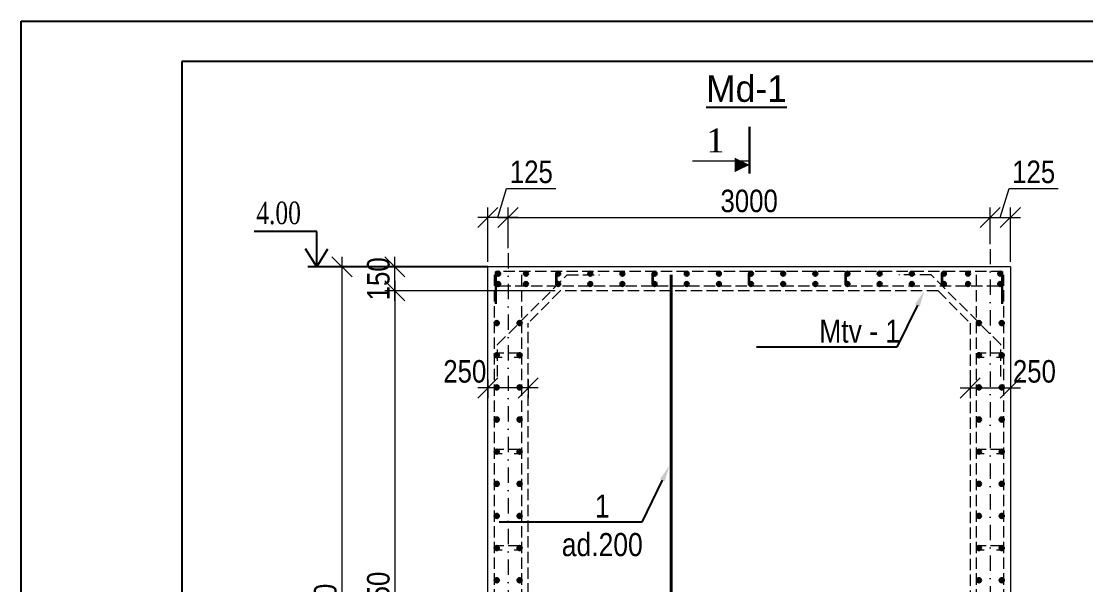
# Model space of a CAD drawing. Header units: millimetres. Extents: x 1177285 to 1225570, y -905119 to -683091.
# Drawn here: x 1185369 to 1198612, y -786486 to -779477 of the extents above; entities that cross this region are included whole.
import ezdxf
from ezdxf import colors
from ezdxf.entities.mleader import LeaderData, LeaderLine
from ezdxf.math import Vec2, Vec3

# ---------------------------------------------------------------- set-up
doc = ezdxf.new("R2010")
doc.units = ezdxf.units.MM
doc.linetypes.add('DASHDOT', pattern=[25.4, 12.7, -6.35, 0, -6.35])
doc.linetypes.add('Hidden Line', pattern=[391.222223, 282.222223, -109])
doc.layers.add('Annotation - Text', color=7, linetype='Continuous')
doc.layers.add('Layer3', color=7, linetype='Continuous', lineweight=13)
doc.styles.add('400', font='times.ttf', dxfattribs={"width": 0.75, "height": 300})
doc.styles.get("Standard").update_dxf_attribs({"font": 'a3ar(la).ttf'})
doc.styles.add('style6', font='ARIALN.TTF', dxfattribs={"height": 300})
doc.styles.add('Times New Roman', font='times.ttf')
doc.styles.add('yazitipi', font='ARIALN.TTF')
doc.dimstyles.new('sevda', dxfattribs={"dimscale": 100, "dimtxt": 2.8, "dimasz": 2.5, "dimexe": 1.25, "dimexo": 0.625, "dimtad": 1, "dimtxsty": 'yazitipi', "dimblk": 'OBLIQUE', "dimcen": 2.5, "dimdle": 1.25, "dimclrd": 253, "dimclre": 253, "dimclrt": 73, "dimaunit": 1, "dimadec": 3, "dimazin": 0, "dimtfac": 1, "dimtmove": 1, "dimatfit": 3, "dimfxl": 1, "dimlwd": 13, "dimlwe": 13, "dimarcsym": 0})

# ---------------------------------------------------------------- blocks, each defined once
blk = doc.blocks.new('ntnntyht')
at = {"color": 1, "lineweight": 25}
blk.add_line((1961564, -20955), (2003567, -20955), dxfattribs=at)
at = {"lineweight": 25}
blk.add_line((1961564, -50629), (1961564, -20955), dxfattribs=at)
at = {"color": 1, "lineweight": 25, "ltscale": 15}
blk.add_line((2003045, -21477), (1963653, -21477), dxfattribs=at)
at = {"lineweight": 25, "ltscale": 15}
blk.add_line((1963654, -50106), (1963654, -21476), dxfattribs=at)
blk = doc.blocks.new('_Oblique')
at = {"color": 0, "linetype": 'ByBlock', "lineweight": -2}
blk.add_line((-0.5, -0.5), (0.5, 0.5), dxfattribs=at)
blk = doc.blocks.new('*D209')
at = {"color": 253, "lineweight": 13, "ltscale": 15, "transparency": 16777216}
for p, q in [((1190018, -782956), (1190018, -782406)), ((1192012, -782531), (1189893, -782531)), ((1192012, -782831), (1189893, -782831))]:
    blk.add_line(p, q, dxfattribs=at)
at = {"layer": 'Defpoints', "color": 0, "lineweight": 30, "ltscale": 15, "transparency": 16777216}
for p in [(1190018, -782531), (1192075, -782531), (1192075, -782831)]:
    blk.add_point(p, dxfattribs=at)
at = {"color": 253, "lineweight": 13, "ltscale": 15, "transparency": 16777216, "xscale": 250, "yscale": 250, "zscale": 250}
for p, rotation in [((1190018, -782531), 90), ((1190018, -782831), 270)]:
    blk.add_blockref('_Oblique', p, dxfattribs=dict(at, rotation=rotation))
at = {"color": 73, "ltscale": 15, "transparency": 16777216, "insert": (1189813, -782681), "char_height": 280, "attachment_point": 5, "rotation": 90, "style": 'yazitipi'}
blk.add_mtext('150', dxfattribs=at)
blk = doc.blocks.new('*D193')
at = {"color": 253, "lineweight": 13, "ltscale": 15, "transparency": 16777216}
for p, q in [((1191425, -782299), (1191425, -781794)), ((1197425, -782248), (1197425, -781794)), ((1191300, -781919), (1197550, -781919))]:
    blk.add_line(p, q, dxfattribs=at)
at = {"layer": 'Defpoints', "color": 0, "lineweight": 30, "ltscale": 15, "transparency": 16777216}
for p in [(1197425, -781919), (1191425, -782362), (1197425, -782310)]:
    blk.add_point(p, dxfattribs=at)
at = {"color": 253, "lineweight": 13, "ltscale": 15, "transparency": 16777216, "xscale": 250, "yscale": 250, "zscale": 250, "rotation": 180}
blk.add_blockref('_Oblique', (1191425, -781919), dxfattribs=at)
at = {"color": 253, "lineweight": 13, "ltscale": 15, "transparency": 16777216, "xscale": 250, "yscale": 250, "zscale": 250}
blk.add_blockref('_Oblique', (1197425, -781919), dxfattribs=at)
at = {"color": 73, "ltscale": 15, "transparency": 16777216, "insert": (1194425, -781714), "char_height": 280, "attachment_point": 5, "style": 'yazitipi'}
blk.add_mtext('3000', dxfattribs=at)
blk = doc.blocks.new('*D194')
at = {"color": 253, "lineweight": 13, "ltscale": 15, "transparency": 16777216}
for p, q in [((1191300, -781919), (1191408, -781558)), ((1191408, -781558), (1192021, -781558)), ((1191175, -782469), (1191175, -781794)), ((1191425, -782299), (1191425, -781794)), ((1191550, -781919), (1191050, -781919))]:
    blk.add_line(p, q, dxfattribs=at)
at = {"layer": 'Defpoints', "color": 0, "lineweight": 30, "ltscale": 15, "transparency": 16777216}
for p in [(1191175, -781919), (1191425, -782362), (1191175, -782531)]:
    blk.add_point(p, dxfattribs=at)
at = {"color": 253, "lineweight": 13, "ltscale": 15, "transparency": 16777216, "xscale": 250, "yscale": 250, "zscale": 250, "rotation": 180}
blk.add_blockref('_Oblique', (1191175, -781919), dxfattribs=at)
at = {"color": 253, "lineweight": 13, "ltscale": 15, "transparency": 16777216, "xscale": 250, "yscale": 250, "zscale": 250}
blk.add_blockref('_Oblique', (1191425, -781919), dxfattribs=at)
at = {"color": 73, "ltscale": 15, "transparency": 16777216, "insert": (1191715, -781352), "char_height": 280, "attachment_point": 5, "style": 'yazitipi'}
blk.add_mtext('125', dxfattribs=at)
blk = doc.blocks.new('*D195')
at = {"color": 253, "lineweight": 13, "ltscale": 15, "transparency": 16777216}
for p, q in [((1197550, -781919), (1197658, -781558)), ((1197658, -781558), (1198271, -781558)), ((1197425, -782248), (1197425, -781794)), ((1197675, -782469), (1197675, -781794)), ((1197300, -781919), (1197800, -781919))]:
    blk.add_line(p, q, dxfattribs=at)
at = {"layer": 'Defpoints', "color": 0, "lineweight": 30, "ltscale": 15, "transparency": 16777216}
for p in [(1197675, -781919), (1197425, -782310), (1197675, -782531)]:
    blk.add_point(p, dxfattribs=at)
at = {"color": 253, "lineweight": 13, "ltscale": 15, "transparency": 16777216, "xscale": 250, "yscale": 250, "zscale": 250, "rotation": 180}
blk.add_blockref('_Oblique', (1197425, -781919), dxfattribs=at)
at = {"color": 253, "lineweight": 13, "ltscale": 15, "transparency": 16777216, "xscale": 250, "yscale": 250, "zscale": 250}
blk.add_blockref('_Oblique', (1197675, -781919), dxfattribs=at)
at = {"color": 73, "ltscale": 15, "transparency": 16777216, "insert": (1197965, -781352), "char_height": 280, "attachment_point": 5, "style": 'yazitipi'}
blk.add_mtext('125', dxfattribs=at)
blk = doc.blocks.new('*D210')
at = {"color": 253, "lineweight": 13, "ltscale": 15, "transparency": 16777216}
for p, q in [((1197675, -783786), (1197675, -784164)), ((1197175, -783935), (1197175, -784164)), ((1197050, -784039), (1197800, -784039))]:
    blk.add_line(p, q, dxfattribs=at)
at = {"layer": 'Defpoints', "color": 0, "lineweight": 30, "ltscale": 15, "transparency": 16777216}
for p in [(1197675, -783723), (1197175, -783872), (1197675, -784039)]:
    blk.add_point(p, dxfattribs=at)
at = {"color": 253, "lineweight": 13, "ltscale": 15, "transparency": 16777216, "xscale": 250, "yscale": 250, "zscale": 250, "rotation": 180}
blk.add_blockref('_Oblique', (1197175, -784039), dxfattribs=at)
at = {"color": 253, "lineweight": 13, "ltscale": 15, "transparency": 16777216, "xscale": 250, "yscale": 250, "zscale": 250}
blk.add_blockref('_Oblique', (1197675, -784039), dxfattribs=at)
at = {"color": 73, "ltscale": 15, "transparency": 16777216, "insert": (1197974, -783834), "char_height": 280, "attachment_point": 5, "style": 'yazitipi'}
blk.add_mtext('250', dxfattribs=at)
blk = doc.blocks.new('*D196')
at = {"color": 253, "lineweight": 13, "ltscale": 15, "transparency": 16777216}
for p, q in [((1191175, -783935), (1191175, -784164)), ((1191675, -783935), (1191675, -784164)), ((1191800, -784039), (1191050, -784039))]:
    blk.add_line(p, q, dxfattribs=at)
at = {"layer": 'Defpoints', "color": 0, "lineweight": 30, "ltscale": 15, "transparency": 16777216}
for p in [(1191175, -783872), (1191675, -783872), (1191175, -784039)]:
    blk.add_point(p, dxfattribs=at)
at = {"color": 253, "lineweight": 13, "ltscale": 15, "transparency": 16777216, "xscale": 250, "yscale": 250, "zscale": 250, "rotation": 180}
blk.add_blockref('_Oblique', (1191175, -784039), dxfattribs=at)
at = {"color": 253, "lineweight": 13, "ltscale": 15, "transparency": 16777216, "xscale": 250, "yscale": 250, "zscale": 250}
blk.add_blockref('_Oblique', (1191675, -784039), dxfattribs=at)
at = {"color": 73, "ltscale": 15, "transparency": 16777216, "insert": (1190887, -783834), "char_height": 280, "attachment_point": 5, "style": 'yazitipi'}
blk.add_mtext('250', dxfattribs=at)
blk = doc.blocks.new('*D211')
at = {"color": 253, "lineweight": 13, "ltscale": 15, "transparency": 16777216}
for p, q in [((1190018, -782706), (1190018, -790656)), ((1190890, -782831), (1189893, -782831)), ((1190890, -790531), (1189893, -790531))]:
    blk.add_line(p, q, dxfattribs=at)
at = {"layer": 'Defpoints', "color": 0, "lineweight": 30, "ltscale": 15, "transparency": 16777216}
for p in [(1190953, -782831), (1190018, -790531), (1190953, -790531)]:
    blk.add_point(p, dxfattribs=at)
at = {"color": 253, "lineweight": 13, "ltscale": 15, "transparency": 16777216, "xscale": 250, "yscale": 250, "zscale": 250}
for p, rotation in [((1190018, -782831), 90), ((1190018, -790531), 270)]:
    blk.add_blockref('_Oblique', p, dxfattribs=dict(at, rotation=rotation))
at = {"color": 73, "ltscale": 15, "transparency": 16777216, "insert": (1189813, -786681), "char_height": 280, "attachment_point": 5, "rotation": 90, "style": 'yazitipi'}
blk.add_mtext('3850', dxfattribs=at)
blk = doc.blocks.new('*D197')
at = {"color": 253, "lineweight": 13, "ltscale": 15, "transparency": 16777216}
for p, q in [((1189359, -782406), (1189359, -791256)), ((1190156, -782531), (1189234, -782531)), ((1190156, -791131), (1189234, -791131))]:
    blk.add_line(p, q, dxfattribs=at)
at = {"layer": 'Defpoints', "color": 0, "lineweight": 30, "ltscale": 15, "transparency": 16777216}
for p in [(1190218, -782531), (1189359, -791131), (1190218, -791131)]:
    blk.add_point(p, dxfattribs=at)
at = {"color": 253, "lineweight": 13, "ltscale": 15, "transparency": 16777216, "xscale": 250, "yscale": 250, "zscale": 250}
for p, rotation in [((1189359, -782531), 90), ((1189359, -791131), 270)]:
    blk.add_blockref('_Oblique', p, dxfattribs=dict(at, rotation=rotation))
at = {"color": 73, "ltscale": 15, "transparency": 16777216, "insert": (1189153, -786831), "char_height": 280, "attachment_point": 5, "rotation": 90, "style": 'yazitipi'}
blk.add_mtext('4300', dxfattribs=at)

msp = doc.modelspace()

# ---------------------------------------------------------------- hatches: boundary and pattern name
at = {"lineweight": 9, "ltscale": 15}
h = msp.add_hatch(dxfattribs=at)
h.set_pattern_fill('ANGLE', color=256, scale=1.9)
h.set_pattern_definition([(0, (-720226.344, 661281.137), (0, 13.2715), [9.652, -3.6195]), (90, (-720226.344, 661281.137), (-13.2715, 8e-16), [9.652, -3.6195])])
edge = h.paths.add_edge_path()
edge.add_arc((1191302.811, -782616.611), 25.429, 0, 360)
h = msp.add_hatch(dxfattribs=at)
h.set_pattern_fill('ANGLE', color=256, scale=1.9)
h.set_pattern_definition([(0, (-719880.725, 661281.137), (0, 13.2715), [9.652, -3.6195]), (90, (-719880.725, 661281.137), (-13.2715, 8e-16), [9.652, -3.6195])])
edge = h.paths.add_edge_path()
edge.add_arc((1191648.43, -782616.611), 25.429, 0, 360)
h = msp.add_hatch(dxfattribs=at)
h.set_pattern_fill('ANGLE', color=256, scale=1.9)
h.set_pattern_definition([(0, (-719480.725, 661281.137), (0, 13.2715), [9.652, -3.6195]), (90, (-719480.725, 661281.137), (-13.2715, 8e-16), [9.652, -3.6195])])
edge = h.paths.add_edge_path()
edge.add_arc((1192048.43, -782616.611), 25.429, 0, 360)
h = msp.add_hatch(dxfattribs=at)
h.set_pattern_fill('ANGLE', color=256, scale=1.9)
h.set_pattern_definition([(0, (-719080.725, 661281.137), (0, 13.2715), [9.652, -3.6195]), (90, (-719080.725, 661281.137), (-13.2715, 8e-16), [9.652, -3.6195])])
edge = h.paths.add_edge_path()
edge.add_arc((1192448.43, -782616.611), 25.429, 0, 360)
h = msp.add_hatch(dxfattribs=at)
h.set_pattern_fill('ANGLE', color=256, scale=1.9)
h.set_pattern_definition([(0, (-718680.725, 661281.137), (0, 13.2715), [9.652, -3.6195]), (90, (-718680.725, 661281.137), (-13.2715, 8e-16), [9.652, -3.6195])])
edge = h.paths.add_edge_path()
edge.add_arc((1192848.43, -782616.611), 25.429, 0, 360)
h = msp.add_hatch(dxfattribs=at)
h.set_pattern_fill('ANGLE', color=256, scale=1.9)
h.set_pattern_definition([(0, (-718280.725, 661281.137), (0, 13.2715), [9.652, -3.6195]), (90, (-718280.725, 661281.137), (-13.2715, 8e-16), [9.652, -3.6195])])
edge = h.paths.add_edge_path()
edge.add_arc((1193248.43, -782616.611), 25.429, 0, 360)
h = msp.add_hatch(dxfattribs=at)
h.set_pattern_fill('ANGLE', color=256, scale=1.9)
h.set_pattern_definition([(0, (-717880.725, 661281.137), (0, 13.2715), [9.652, -3.6195]), (90, (-717880.725, 661281.137), (-13.2715, 8e-16), [9.652, -3.6195])])
edge = h.paths.add_edge_path()
edge.add_arc((1193648.43, -782616.611), 25.429, 0, 360)
h = msp.add_hatch(dxfattribs=at)
h.set_pattern_fill('ANGLE', color=256, scale=1.9)
h.set_pattern_definition([(0, (-717480.725, 661281.137), (0, 13.2715), [9.652, -3.6195]), (90, (-717480.725, 661281.137), (-13.2715, 8e-16), [9.652, -3.6195])])
edge = h.paths.add_edge_path()
edge.add_arc((1194048.43, -782616.611), 25.429, 0, 360)
h = msp.add_hatch(dxfattribs=at)
h.set_pattern_fill('ANGLE', color=256, scale=1.9)
h.set_pattern_definition([(0, (-717080.725, 661281.137), (0, 13.2715), [9.652, -3.6195]), (90, (-717080.725, 661281.137), (-13.2715, 8e-16), [9.652, -3.6195])])
edge = h.paths.add_edge_path()
edge.add_arc((1194448.43, -782616.611), 25.429, 0, 360)
h = msp.add_hatch(dxfattribs=at)
h.set_pattern_fill('ANGLE', color=256, scale=1.9)
h.set_pattern_definition([(0, (-716680.725, 661281.137), (0, 13.2715), [9.652, -3.6195]), (90, (-716680.725, 661281.137), (-13.2715, 8e-16), [9.652, -3.6195])])
edge = h.paths.add_edge_path()
edge.add_arc((1194848.43, -782616.611), 25.429, 0, 360)
h = msp.add_hatch(dxfattribs=at)
h.set_pattern_fill('ANGLE', color=256, scale=1.9)
h.set_pattern_definition([(0, (-716280.725, 661281.137), (0, 13.2715), [9.652, -3.6195]), (90, (-716280.725, 661281.137), (-13.2715, 8e-16), [9.652, -3.6195])])
edge = h.paths.add_edge_path()
edge.add_arc((1195248.43, -782616.611), 25.429, 0, 360)
h = msp.add_hatch(dxfattribs=at)
h.set_pattern_fill('ANGLE', color=256, scale=1.9)
h.set_pattern_definition([(0, (-715880.725, 661281.137), (0, 13.2715), [9.652, -3.6195]), (90, (-715880.725, 661281.137), (-13.2715, 8e-16), [9.652, -3.6195])])
edge = h.paths.add_edge_path()
edge.add_arc((1195648.43, -782616.611), 25.429, 0, 360)
h = msp.add_hatch(dxfattribs=at)
h.set_pattern_fill('ANGLE', color=256, scale=1.9)
h.set_pattern_definition([(0, (-715480.725, 661281.137), (0, 13.2715), [9.652, -3.6195]), (90, (-715480.725, 661281.137), (-13.2715, 8e-16), [9.652, -3.6195])])
edge = h.paths.add_edge_path()
edge.add_arc((1196048.43, -782616.611), 25.429, 0, 360)
h = msp.add_hatch(dxfattribs=at)
h.set_pattern_fill('ANGLE', color=256, scale=1.9)
h.set_pattern_definition([(0, (-715080.725, 661281.137), (0, 13.2715), [9.652, -3.6195]), (90, (-715080.725, 661281.137), (-13.2715, 8e-16), [9.652, -3.6195])])
edge = h.paths.add_edge_path()
edge.add_arc((1196448.43, -782616.611), 25.429, 0, 360)
h = msp.add_hatch(dxfattribs=at)
h.set_pattern_fill('ANGLE', color=256, scale=1.9)
h.set_pattern_definition([(0, (-714680.725, 661281.137), (0, 13.2715), [9.652, -3.6195]), (90, (-714680.725, 661281.137), (-13.2715, 8e-16), [9.652, -3.6195])])
edge = h.paths.add_edge_path()
edge.add_arc((1196848.43, -782616.611), 25.429, 0, 360)
h = msp.add_hatch(dxfattribs=at)
h.set_pattern_fill('ANGLE', color=256, scale=1.9)
h.set_pattern_definition([(0, (-714380.725, 661281.137), (0, 13.2715), [9.652, -3.6195]), (90, (-714380.725, 661281.137), (-13.2715, 8e-16), [9.652, -3.6195])])
edge = h.paths.add_edge_path()
edge.add_arc((1197148.43, -782616.611), 25.429, 0, 360)
h = msp.add_hatch(dxfattribs=at)
h.set_pattern_fill('ANGLE', color=256, scale=1.9)
h.set_pattern_definition([(0, (-713980.725, 661281.137), (0, 13.2715), [9.652, -3.6195]), (90, (-713980.725, 661281.137), (-13.2715, 8e-16), [9.652, -3.6195])])
edge = h.paths.add_edge_path()
edge.add_arc((1197548.43, -782616.611), 25.429, 0, 360)
h = msp.add_hatch(dxfattribs=at)
h.set_pattern_fill('ANGLE', color=256, scale=1.9)
h.set_pattern_definition([(0, (-720226.344, 661151.994), (0, 13.2715), [9.652, -3.6195]), (90, (-720226.344, 661151.994), (-13.2715, 8e-16), [9.652, -3.6195])])
edge = h.paths.add_edge_path()
edge.add_arc((1191302.811, -782745.753), 25.429, 0, 360)
h = msp.add_hatch(dxfattribs=at)
h.set_pattern_fill('ANGLE', color=256, scale=1.9)
h.set_pattern_definition([(0, (-719880.725, 661151.994), (0, 13.2715), [9.652, -3.6195]), (90, (-719880.725, 661151.994), (-13.2715, 8e-16), [9.652, -3.6195])])
edge = h.paths.add_edge_path()
edge.add_arc((1191648.43, -782745.753), 25.429, 0, 360)
h = msp.add_hatch(dxfattribs=at)
h.set_pattern_fill('ANGLE', color=256, scale=1.9)
h.set_pattern_definition([(0, (-719480.725, 661151.994), (0, 13.2715), [9.652, -3.6195]), (90, (-719480.725, 661151.994), (-13.2715, 8e-16), [9.652, -3.6195])])
edge = h.paths.add_edge_path()
edge.add_arc((1192048.43, -782745.753), 25.429, 0, 360)
h = msp.add_hatch(dxfattribs=at)
h.set_pattern_fill('ANGLE', color=256, scale=1.9)
h.set_pattern_definition([(0, (-719080.725, 661151.994), (0, 13.2715), [9.652, -3.6195]), (90, (-719080.725, 661151.994), (-13.2715, 8e-16), [9.652, -3.6195])])
edge = h.paths.add_edge_path()
edge.add_arc((1192448.43, -782745.753), 25.429, 0, 360)
h = msp.add_hatch(dxfattribs=at)
h.set_pattern_fill('ANGLE', color=256, scale=1.9)
h.set_pattern_definition([(0, (-718680.725, 661151.994), (0, 13.2715), [9.652, -3.6195]), (90, (-718680.725, 661151.994), (-13.2715, 8e-16), [9.652, -3.6195])])
edge = h.paths.add_edge_path()
edge.add_arc((1192848.43, -782745.753), 25.429, 0, 360)
h = msp.add_hatch(dxfattribs=at)
h.set_pattern_fill('ANGLE', color=256, scale=1.9)
h.set_pattern_definition([(0, (-718280.725, 661151.994), (0, 13.2715), [9.652, -3.6195]), (90, (-718280.725, 661151.994), (-13.2715, 8e-16), [9.652, -3.6195])])
edge = h.paths.add_edge_path()
edge.add_arc((1193248.43, -782745.753), 25.429, 0, 360)
h = msp.add_hatch(dxfattribs=at)
h.set_pattern_fill('ANGLE', color=256, scale=1.9)
h.set_pattern_definition([(0, (-717880.725, 661151.994), (0, 13.2715), [9.652, -3.6195]), (90, (-717880.725, 661151.994), (-13.2715, 8e-16), [9.652, -3.6195])])
edge = h.paths.add_edge_path()
edge.add_arc((1193648.43, -782745.753), 25.429, 0, 360)
h = msp.add_hatch(dxfattribs=at)
h.set_pattern_fill('ANGLE', color=256, scale=1.9)
h.set_pattern_definition([(0, (-717480.725, 661151.994), (0, 13.2715), [9.652, -3.6195]), (90, (-717480.725, 661151.994), (-13.2715, 8e-16), [9.652, -3.6195])])
edge = h.paths.add_edge_path()
edge.add_arc((1194048.43, -782745.753), 25.429, 0, 360)
h = msp.add_hatch(dxfattribs=at)
h.set_pattern_fill('ANGLE', color=256, scale=1.9)
h.set_pattern_definition([(0, (-717080.725, 661151.994), (0, 13.2715), [9.652, -3.6195]), (90, (-717080.725, 661151.994), (-13.2715, 8e-16), [9.652, -3.6195])])
edge = h.paths.add_edge_path()
edge.add_arc((1194448.43, -782745.753), 25.429, 0, 360)
h = msp.add_hatch(dxfattribs=at)
h.set_pattern_fill('ANGLE', color=256, scale=1.9)
h.set_pattern_definition([(0, (-716680.725, 661151.994), (0, 13.2715), [9.652, -3.6195]), (90, (-716680.725, 661151.994), (-13.2715, 8e-16), [9.652, -3.6195])])
edge = h.paths.add_edge_path()
edge.add_arc((1194848.43, -782745.753), 25.429, 0, 360)
h = msp.add_hatch(dxfattribs=at)
h.set_pattern_fill('ANGLE', color=256, scale=1.9)
h.set_pattern_definition([(0, (-716280.725, 661151.994), (0, 13.2715), [9.652, -3.6195]), (90, (-716280.725, 661151.994), (-13.2715, 8e-16), [9.652, -3.6195])])
edge = h.paths.add_edge_path()
edge.add_arc((1195248.43, -782745.753), 25.429, 0, 360)
h = msp.add_hatch(dxfattribs=at)
h.set_pattern_fill('ANGLE', color=256, scale=1.9)
h.set_pattern_definition([(0, (-715880.725, 661151.994), (0, 13.2715), [9.652, -3.6195]), (90, (-715880.725, 661151.994), (-13.2715, 8e-16), [9.652, -3.6195])])
edge = h.paths.add_edge_path()
edge.add_arc((1195648.43, -782745.753), 25.429, 0, 360)
h = msp.add_hatch(dxfattribs=at)
h.set_pattern_fill('ANGLE', color=256, scale=1.9)
h.set_pattern_definition([(0, (-715480.725, 661151.994), (0, 13.2715), [9.652, -3.6195]), (90, (-715480.725, 661151.994), (-13.2715, 8e-16), [9.652, -3.6195])])
edge = h.paths.add_edge_path()
edge.add_arc((1196048.43, -782745.753), 25.429, 0, 360)
h = msp.add_hatch(dxfattribs=at)
h.set_pattern_fill('ANGLE', color=256, scale=1.9)
h.set_pattern_definition([(0, (-715080.725, 661151.994), (0, 13.2715), [9.652, -3.6195]), (90, (-715080.725, 661151.994), (-13.2715, 8e-16), [9.652, -3.6195])])
edge = h.paths.add_edge_path()
edge.add_arc((1196448.43, -782745.753), 25.429, 0, 360)
h = msp.add_hatch(dxfattribs=at)
h.set_pattern_fill('ANGLE', color=256, scale=1.9)
h.set_pattern_definition([(0, (-714680.725, 661151.994), (0, 13.2715), [9.652, -3.6195]), (90, (-714680.725, 661151.994), (-13.2715, 8e-16), [9.652, -3.6195])])
edge = h.paths.add_edge_path()
edge.add_arc((1196848.43, -782745.753), 25.429, 0, 360)
h = msp.add_hatch(dxfattribs=at)
h.set_pattern_fill('ANGLE', color=256, scale=1.9)
h.set_pattern_definition([(0, (-714380.725, 661151.994), (0, 13.2715), [9.652, -3.6195]), (90, (-714380.725, 661151.994), (-13.2715, 8e-16), [9.652, -3.6195])])
edge = h.paths.add_edge_path()
edge.add_arc((1197148.43, -782745.753), 25.429, 0, 360)
h = msp.add_hatch(dxfattribs=at)
h.set_pattern_fill('ANGLE', color=256, scale=1.9)
h.set_pattern_definition([(0, (-713980.725, 661151.994), (0, 13.2715), [9.652, -3.6195]), (90, (-713980.725, 661151.994), (-13.2715, 8e-16), [9.652, -3.6195])])
edge = h.paths.add_edge_path()
edge.add_arc((1197548.43, -782745.753), 25.429, 0, 360)
h = msp.add_hatch(dxfattribs=at)
h.set_pattern_fill('ANGLE', color=256, scale=2)
h.set_pattern_definition([(0, (-812070.174, 736661.184), (0, 13.97), [10.16, -3.81]), (90, (-812070.174, 736661.184), (-13.97, 9e-16), [10.16, -3.81])])
edge = h.paths.add_edge_path()
edge.add_arc((1191283.948, -783231.182), 26.767, 0, 360)
h = msp.add_hatch(dxfattribs=at)
h.set_pattern_fill('ANGLE', color=256, scale=2)
h.set_pattern_definition([(0, (-812354.322, 736661.184), (0, 13.97), [10.16, -3.81]), (90, (-812354.322, 736661.184), (-13.97, 9e-16), [10.16, -3.81])])
edge = h.paths.add_edge_path()
edge.add_arc((1191568.096, -783231.182), 26.767, 0, 360)
h = msp.add_hatch(dxfattribs=at)
h.set_pattern_fill('ANGLE', color=256, scale=2)
h.set_pattern_definition([(0, (-806070.174, 736661.184), (0, 13.97), [10.16, -3.81]), (90, (-806070.174, 736661.184), (-13.97, 9e-16), [10.16, -3.81])])
edge = h.paths.add_edge_path()
edge.add_arc((1197283.948, -783231.182), 26.767, 0, 360)
h = msp.add_hatch(dxfattribs=at)
h.set_pattern_fill('ANGLE', color=256, scale=2)
h.set_pattern_definition([(0, (-806354.322, 736661.184), (0, 13.97), [10.16, -3.81]), (90, (-806354.322, 736661.184), (-13.97, 9e-16), [10.16, -3.81])])
edge = h.paths.add_edge_path()
edge.add_arc((1197568.096, -783231.182), 26.767, 0, 360)
h = msp.add_hatch(dxfattribs=at)
h.set_pattern_fill('ANGLE', color=256, scale=2)
h.set_pattern_definition([(0, (-812070.174, 736261.184), (0, 13.97), [10.16, -3.81]), (90, (-812070.174, 736261.184), (-13.97, 9e-16), [10.16, -3.81])])
edge = h.paths.add_edge_path()
edge.add_arc((1191283.948, -783631.182), 26.767, 0, 360)
h = msp.add_hatch(dxfattribs=at)
h.set_pattern_fill('ANGLE', color=256, scale=2)
h.set_pattern_definition([(0, (-812354.322, 736261.184), (0, 13.97), [10.16, -3.81]), (90, (-812354.322, 736261.184), (-13.97, 9e-16), [10.16, -3.81])])
edge = h.paths.add_edge_path()
edge.add_arc((1191568.096, -783631.182), 26.767, 0, 360)
h = msp.add_hatch(dxfattribs=at)
h.set_pattern_fill('ANGLE', color=256, scale=2)
h.set_pattern_definition([(0, (-806070.174, 736261.184), (0, 13.97), [10.16, -3.81]), (90, (-806070.174, 736261.184), (-13.97, 9e-16), [10.16, -3.81])])
edge = h.paths.add_edge_path()
edge.add_arc((1197283.948, -783631.182), 26.767, 0, 360)
h = msp.add_hatch(dxfattribs=at)
h.set_pattern_fill('ANGLE', color=256, scale=2)
h.set_pattern_definition([(0, (-806354.322, 736261.184), (0, 13.97), [10.16, -3.81]), (90, (-806354.322, 736261.184), (-13.97, 9e-16), [10.16, -3.81])])
edge = h.paths.add_edge_path()
edge.add_arc((1197568.096, -783631.182), 26.767, 0, 360)
h = msp.add_hatch(dxfattribs=at)
h.set_pattern_fill('ANGLE', color=256, scale=2)
h.set_pattern_definition([(0, (-812070.174, 735861.184), (0, 13.97), [10.16, -3.81]), (90, (-812070.174, 735861.184), (-13.97, 9e-16), [10.16, -3.81])])
edge = h.paths.add_edge_path()
edge.add_arc((1191283.948, -784031.182), 26.767, 0, 360)
h = msp.add_hatch(dxfattribs=at)
h.set_pattern_fill('ANGLE', color=256, scale=2)
h.set_pattern_definition([(0, (-812354.322, 735861.184), (0, 13.97), [10.16, -3.81]), (90, (-812354.322, 735861.184), (-13.97, 9e-16), [10.16, -3.81])])
edge = h.paths.add_edge_path()
edge.add_arc((1191568.096, -784031.182), 26.767, 0, 360)
h = msp.add_hatch(dxfattribs=at)
h.set_pattern_fill('ANGLE', color=256, scale=2)
h.set_pattern_definition([(0, (-806070.174, 735861.184), (0, 13.97), [10.16, -3.81]), (90, (-806070.174, 735861.184), (-13.97, 9e-16), [10.16, -3.81])])
edge = h.paths.add_edge_path()
edge.add_arc((1197283.948, -784031.182), 26.767, 0, 360)
h = msp.add_hatch(dxfattribs=at)
h.set_pattern_fill('ANGLE', color=256, scale=2)
h.set_pattern_definition([(0, (-806354.322, 735861.184), (0, 13.97), [10.16, -3.81]), (90, (-806354.322, 735861.184), (-13.97, 9e-16), [10.16, -3.81])])
edge = h.paths.add_edge_path()
edge.add_arc((1197568.096, -784031.182), 26.767, 0, 360)
h = msp.add_hatch(dxfattribs=at)
h.set_pattern_fill('ANGLE', color=256, scale=2)
h.set_pattern_definition([(0, (-812070.174, 735461.184), (0, 13.97), [10.16, -3.81]), (90, (-812070.174, 735461.184), (-13.97, 9e-16), [10.16, -3.81])])
edge = h.paths.add_edge_path()
edge.add_arc((1191283.948, -784431.182), 26.767, 0, 360)
h = msp.add_hatch(dxfattribs=at)
h.set_pattern_fill('ANGLE', color=256, scale=2)
h.set_pattern_definition([(0, (-812354.322, 735461.184), (0, 13.97), [10.16, -3.81]), (90, (-812354.322, 735461.184), (-13.97, 9e-16), [10.16, -3.81])])
edge = h.paths.add_edge_path()
edge.add_arc((1191568.096, -784431.182), 26.767, 0, 360)
h = msp.add_hatch(dxfattribs=at)
h.set_pattern_fill('ANGLE', color=256, scale=2)
h.set_pattern_definition([(0, (-806070.174, 735461.184), (0, 13.97), [10.16, -3.81]), (90, (-806070.174, 735461.184), (-13.97, 9e-16), [10.16, -3.81])])
edge = h.paths.add_edge_path()
edge.add_arc((1197283.948, -784431.182), 26.767, 0, 360)
h = msp.add_hatch(dxfattribs=at)
h.set_pattern_fill('ANGLE', color=256, scale=2)
h.set_pattern_definition([(0, (-806354.322, 735461.184), (0, 13.97), [10.16, -3.81]), (90, (-806354.322, 735461.184), (-13.97, 9e-16), [10.16, -3.81])])
edge = h.paths.add_edge_path()
edge.add_arc((1197568.096, -784431.182), 26.767, 0, 360)
h = msp.add_hatch(dxfattribs=at)
h.set_pattern_fill('ANGLE', color=256, scale=2)
h.set_pattern_definition([(0, (-812070.174, 735061.184), (0, 13.97), [10.16, -3.81]), (90, (-812070.174, 735061.184), (-13.97, 9e-16), [10.16, -3.81])])
edge = h.paths.add_edge_path()
edge.add_arc((1191283.948, -784831.182), 26.767, 0, 360)
h = msp.add_hatch(dxfattribs=at)
h.set_pattern_fill('ANGLE', color=256, scale=2)
h.set_pattern_definition([(0, (-812354.322, 735061.184), (0, 13.97), [10.16, -3.81]), (90, (-812354.322, 735061.184), (-13.97, 9e-16), [10.16, -3.81])])
edge = h.paths.add_edge_path()
edge.add_arc((1191568.096, -784831.182), 26.767, 0, 360)
h = msp.add_hatch(dxfattribs=at)
h.set_pattern_fill('ANGLE', color=256, scale=2)
h.set_pattern_definition([(0, (-806070.174, 735061.184), (0, 13.97), [10.16, -3.81]), (90, (-806070.174, 735061.184), (-13.97, 9e-16), [10.16, -3.81])])
edge = h.paths.add_edge_path()
edge.add_arc((1197283.948, -784831.182), 26.767, 0, 360)
h = msp.add_hatch(dxfattribs=at)
h.set_pattern_fill('ANGLE', color=256, scale=2)
h.set_pattern_definition([(0, (-806354.322, 735061.184), (0, 13.97), [10.16, -3.81]), (90, (-806354.322, 735061.184), (-13.97, 9e-16), [10.16, -3.81])])
edge = h.paths.add_edge_path()
edge.add_arc((1197568.096, -784831.182), 26.767, 0, 360)
h = msp.add_hatch(dxfattribs=at)
h.set_pattern_fill('ANGLE', color=256, scale=2)
h.set_pattern_definition([(0, (-812070.174, 734661.184), (0, 13.97), [10.16, -3.81]), (90, (-812070.174, 734661.184), (-13.97, 9e-16), [10.16, -3.81])])
edge = h.paths.add_edge_path()
edge.add_arc((1191283.948, -785231.182), 26.767, 0, 360)
h = msp.add_hatch(dxfattribs=at)
h.set_pattern_fill('ANGLE', color=256, scale=2)
h.set_pattern_definition([(0, (-812354.322, 734661.184), (0, 13.97), [10.16, -3.81]), (90, (-812354.322, 734661.184), (-13.97, 9e-16), [10.16, -3.81])])
edge = h.paths.add_edge_path()
edge.add_arc((1191568.096, -785231.182), 26.767, 0, 360)
h = msp.add_hatch(dxfattribs=at)
h.set_pattern_fill('ANGLE', color=256, scale=2)
h.set_pattern_definition([(0, (-806070.174, 734661.184), (0, 13.97), [10.16, -3.81]), (90, (-806070.174, 734661.184), (-13.97, 9e-16), [10.16, -3.81])])
edge = h.paths.add_edge_path()
edge.add_arc((1197283.948, -785231.182), 26.767, 0, 360)
h = msp.add_hatch(dxfattribs=at)
h.set_pattern_fill('ANGLE', color=256, scale=2)
h.set_pattern_definition([(0, (-806354.322, 734661.184), (0, 13.97), [10.16, -3.81]), (90, (-806354.322, 734661.184), (-13.97, 9e-16), [10.16, -3.81])])
edge = h.paths.add_edge_path()
edge.add_arc((1197568.096, -785231.182), 26.767, 0, 360)
h = msp.add_hatch(dxfattribs=at)
h.set_pattern_fill('ANGLE', color=256, scale=2)
h.set_pattern_definition([(0, (-812070.174, 734261.184), (0, 13.97), [10.16, -3.81]), (90, (-812070.174, 734261.184), (-13.97, 9e-16), [10.16, -3.81])])
edge = h.paths.add_edge_path()
edge.add_arc((1191283.948, -785631.182), 26.767, 0, 360)
h = msp.add_hatch(dxfattribs=at)
h.set_pattern_fill('ANGLE', color=256, scale=2)
h.set_pattern_definition([(0, (-812354.322, 734261.184), (0, 13.97), [10.16, -3.81]), (90, (-812354.322, 734261.184), (-13.97, 9e-16), [10.16, -3.81])])
edge = h.paths.add_edge_path()
edge.add_arc((1191568.096, -785631.182), 26.767, 0, 360)
h = msp.add_hatch(dxfattribs=at)
h.set_pattern_fill('ANGLE', color=256, scale=2)
h.set_pattern_definition([(0, (-806070.174, 734261.184), (0, 13.97), [10.16, -3.81]), (90, (-806070.174, 734261.184), (-13.97, 9e-16), [10.16, -3.81])])
edge = h.paths.add_edge_path()
edge.add_arc((1197283.948, -785631.182), 26.767, 0, 360)
h = msp.add_hatch(dxfattribs=at)
h.set_pattern_fill('ANGLE', color=256, scale=2)
h.set_pattern_definition([(0, (-806354.322, 734261.184), (0, 13.97), [10.16, -3.81]), (90, (-806354.322, 734261.184), (-13.97, 9e-16), [10.16, -3.81])])
edge = h.paths.add_edge_path()
edge.add_arc((1197568.096, -785631.182), 26.767, 0, 360)
h = msp.add_hatch(dxfattribs=at)
h.set_pattern_fill('ANGLE', color=256, scale=2)
h.set_pattern_definition([(0, (-812070.174, 733861.184), (0, 13.97), [10.16, -3.81]), (90, (-812070.174, 733861.184), (-13.97, 9e-16), [10.16, -3.81])])
edge = h.paths.add_edge_path()
edge.add_arc((1191283.948, -786031.182), 26.767, 0, 360)
h = msp.add_hatch(dxfattribs=at)
h.set_pattern_fill('ANGLE', color=256, scale=2)
h.set_pattern_definition([(0, (-812354.322, 733861.184), (0, 13.97), [10.16, -3.81]), (90, (-812354.322, 733861.184), (-13.97, 9e-16), [10.16, -3.81])])
edge = h.paths.add_edge_path()
edge.add_arc((1191568.096, -786031.182), 26.767, 0, 360)
h = msp.add_hatch(dxfattribs=at)
h.set_pattern_fill('ANGLE', color=256, scale=2)
h.set_pattern_definition([(0, (-806070.174, 733861.184), (0, 13.97), [10.16, -3.81]), (90, (-806070.174, 733861.184), (-13.97, 9e-16), [10.16, -3.81])])
edge = h.paths.add_edge_path()
edge.add_arc((1197283.948, -786031.182), 26.767, 0, 360)
h = msp.add_hatch(dxfattribs=at)
h.set_pattern_fill('ANGLE', color=256, scale=2)
h.set_pattern_definition([(0, (-806354.322, 733861.184), (0, 13.97), [10.16, -3.81]), (90, (-806354.322, 733861.184), (-13.97, 9e-16), [10.16, -3.81])])
edge = h.paths.add_edge_path()
edge.add_arc((1197568.096, -786031.182), 26.767, 0, 360)
h = msp.add_hatch(dxfattribs=at)
h.set_pattern_fill('ANGLE', color=256, scale=2)
h.set_pattern_definition([(0, (-812070.174, 733461.184), (0, 13.97), [10.16, -3.81]), (90, (-812070.174, 733461.184), (-13.97, 9e-16), [10.16, -3.81])])
edge = h.paths.add_edge_path()
edge.add_arc((1191283.948, -786431.182), 26.767, 0, 360)
h = msp.add_hatch(dxfattribs=at)
h.set_pattern_fill('ANGLE', color=256, scale=2)
h.set_pattern_definition([(0, (-812354.322, 733461.184), (0, 13.97), [10.16, -3.81]), (90, (-812354.322, 733461.184), (-13.97, 9e-16), [10.16, -3.81])])
edge = h.paths.add_edge_path()
edge.add_arc((1191568.096, -786431.182), 26.767, 0, 360)
h = msp.add_hatch(dxfattribs=at)
h.set_pattern_fill('ANGLE', color=256, scale=2)
h.set_pattern_definition([(0, (-806070.174, 733461.184), (0, 13.97), [10.16, -3.81]), (90, (-806070.174, 733461.184), (-13.97, 9e-16), [10.16, -3.81])])
edge = h.paths.add_edge_path()
edge.add_arc((1197283.948, -786431.182), 26.767, 0, 360)
h = msp.add_hatch(dxfattribs=at)
h.set_pattern_fill('ANGLE', color=256, scale=2)
h.set_pattern_definition([(0, (-806354.322, 733461.184), (0, 13.97), [10.16, -3.81]), (90, (-806354.322, 733461.184), (-13.97, 9e-16), [10.16, -3.81])])
edge = h.paths.add_edge_path()
edge.add_arc((1197568.096, -786431.182), 26.767, 0, 360)

# ---------------------------------------------------------------- linework, layer by layer
at = {"color": 7}
msp.add_line((1189044.165, -782091.728), (1188267.856, -782091.728), dxfattribs=at)
at = {"color": 0}
msp.add_line((1189044.165, -782531.182), (1189044.165, -782091.728), dxfattribs=at)
at = {"linetype": 'DASHDOT', "lineweight": 15, "ltscale": 15}
for p, q in [((1191424.863, -782361.516), (1191424.863, -792627.469)), ((1197424.863, -782310.193), (1197424.863, -792627.469))]:
    msp.add_line(p, q, dxfattribs=at)
at = {"ltscale": 15}
msp.add_line((1191174.863, -782531.182), (1188933.392, -782531.182), dxfattribs=at)
at = {"lineweight": 13, "ltscale": 15}
for p, q in [((1191174.863, -790531.182), (1191174.863, -782531.182)), ((1197674.863, -782531.182), (1191174.863, -782531.182)), ((1197674.863, -782531.182), (1197674.863, -790531.182))]:
    msp.add_line(p, q, dxfattribs=at)
at = {"color": 161, "linetype": 'Hidden Line', "lineweight": 13, "ltscale": 0.5}
for p, q in [((1191254.863, -790984.782), (1191254.863, -782631.182)), ((1197574.863, -782591.182), (1191274.863, -782591.182)), ((1191594.863, -790984.782), (1191594.863, -782631.182)), ((1197254.863, -790984.782), (1197254.863, -782631.182)), ((1197594.863, -790984.782), (1197594.863, -782631.182)), ((1197524.863, -782771.182), (1191324.863, -782771.182)), ((1191568.096, -783604.415), (1191283.948, -783604.415)), ((1197568.096, -783604.415), (1197283.948, -783604.415)), ((1191350.028, -783657.949), (1191283.948, -783657.949)), ((1191568.096, -783657.949), (1191502.016, -783657.949)), ((1197350.028, -783657.949), (1197283.948, -783657.949)), ((1197568.096, -783657.949), (1197502.016, -783657.949)), ((1191568.096, -784804.415), (1191283.948, -784804.415)), ((1191350.028, -784857.949), (1191283.948, -784857.949)), ((1191568.096, -784857.949), (1191502.016, -784857.949)), ((1197568.096, -784804.415), (1197283.948, -784804.415)), ((1197350.028, -784857.949), (1197283.948, -784857.949)), ((1197568.096, -784857.949), (1197502.016, -784857.949)), ((1191568.096, -786004.415), (1191283.948, -786004.415)), ((1191350.028, -786057.949), (1191283.948, -786057.949)), ((1191568.096, -786057.949), (1191502.016, -786057.949)), ((1197568.096, -786004.415), (1197283.948, -786004.415)), ((1197350.028, -786057.949), (1197283.948, -786057.949)), ((1197568.096, -786057.949), (1197502.016, -786057.949))]:
    msp.add_line(p, q, dxfattribs=at)
at = {"lineweight": 30, "ltscale": 15}
for p, q in [((1191274.863, -782591.182), (1191274.863, -782991.182)), ((1197574.863, -782591.182), (1197574.863, -782991.182))]:
    msp.add_line(p, q, dxfattribs=at)
at = {"color": 6, "lineweight": 35, "ltscale": 15}
for p, q in [((1192023.001, -782616.611), (1192023.001, -782745.753)), ((1193223.001, -782616.611), (1193223.001, -782745.753)), ((1194423.001, -782616.611), (1194423.001, -782745.753)), ((1195623.001, -782616.611), (1195623.001, -782745.753)), ((1196823.001, -782616.611), (1196823.001, -782745.753))]:
    msp.add_line(p, q, dxfattribs=at)
at = {"color": 73, "lineweight": 40, "ltscale": 0.5}
msp.add_line((1193455.308, -791031.182), (1193455.308, -782631.182), dxfattribs=at)
at = {"color": 71, "linetype": 'Hidden Line', "lineweight": 13, "ltscale": 0.5}
for p, q in [((1192074.863, -782831.182), (1191674.863, -783231.182)), ((1196774.863, -782831.182), (1192074.863, -782831.182)), ((1196774.863, -782831.182), (1197174.863, -783231.182)), ((1191674.863, -790131.182), (1191674.863, -783231.182)), ((1197174.863, -783231.182), (1197174.863, -790131.182))]:
    msp.add_line(p, q, dxfattribs=at)
at = {"color": 7, "ltscale": 15}
for points in [[(1189044.165, -782531.182), (1188905.563, -782306.838)], [(1189044.165, -782531.182), (1189182.767, -782306.838)]]:
    msp.add_lwpolyline(points, dxfattribs=at)
at = {"color": 161, "linetype": 'Hidden Line', "lineweight": 13, "ltscale": 0.5}
for points in [[(1191294.863, -783898.045), (1191294.863, -783498.045), (1192161.726, -782631.182), (1192561.726, -782631.182)], [(1197554.863, -783898.045), (1197554.863, -783498.045), (1196688, -782631.182), (1196288, -782631.182)]]:
    msp.add_lwpolyline(points, dxfattribs=at)
at = {"lineweight": 30, "ltscale": 15}
for centre, radius in [((1191302.811, -782616.611), 25.429), ((1191648.43, -782616.611), 25.429), ((1192048.43, -782616.611), 25.429), ((1192448.43, -782616.611), 25.429), ((1192848.43, -782616.611), 25.429), ((1193248.43, -782616.611), 25.429), ((1193648.43, -782616.611), 25.429), ((1194048.43, -782616.611), 25.429), ((1194448.43, -782616.611), 25.429), ((1194848.43, -782616.611), 25.429), ((1195248.43, -782616.611), 25.429), ((1195648.43, -782616.611), 25.429), ((1196048.43, -782616.611), 25.429), ((1196448.43, -782616.611), 25.429), ((1196848.43, -782616.611), 25.429), ((1197148.43, -782616.611), 25.429), ((1197548.43, -782616.611), 25.429), ((1191302.811, -782745.753), 25.429), ((1191648.43, -782745.753), 25.429), ((1192048.43, -782745.753), 25.429), ((1192448.43, -782745.753), 25.429), ((1192848.43, -782745.753), 25.429), ((1193248.43, -782745.753), 25.429), ((1193648.43, -782745.753), 25.429), ((1194048.43, -782745.753), 25.429), ((1194448.43, -782745.753), 25.429), ((1194848.43, -782745.753), 25.429), ((1195248.43, -782745.753), 25.429), ((1195648.43, -782745.753), 25.429), ((1196048.43, -782745.753), 25.429), ((1196448.43, -782745.753), 25.429), ((1196848.43, -782745.753), 25.429), ((1197148.43, -782745.753), 25.429), ((1197548.43, -782745.753), 25.429), ((1191283.948, -783231.182), 26.767), ((1191568.096, -783231.182), 26.767), ((1197283.948, -783231.182), 26.767), ((1197568.096, -783231.182), 26.767), ((1191283.948, -783631.182), 26.767), ((1191568.096, -783631.182), 26.767), ((1197283.948, -783631.182), 26.767), ((1197568.096, -783631.182), 26.767), ((1191283.948, -784031.182), 26.767), ((1191568.096, -784031.182), 26.767), ((1197283.948, -784031.182), 26.767), ((1197568.096, -784031.182), 26.767), ((1191283.948, -784431.182), 26.767), ((1191568.096, -784431.182), 26.767), ((1197283.948, -784431.182), 26.767), ((1197568.096, -784431.182), 26.767), ((1191283.948, -784831.182), 26.767), ((1191568.096, -784831.182), 26.767), ((1197283.948, -784831.182), 26.767), ((1197568.096, -784831.182), 26.767), ((1191283.948, -785231.182), 26.767), ((1191568.096, -785231.182), 26.767), ((1197283.948, -785231.182), 26.767), ((1197568.096, -785231.182), 26.767), ((1191283.948, -785631.182), 26.767), ((1191568.096, -785631.182), 26.767), ((1197283.948, -785631.182), 26.767), ((1197568.096, -785631.182), 26.767), ((1191283.948, -786031.182), 26.767), ((1191568.096, -786031.182), 26.767), ((1197283.948, -786031.182), 26.767), ((1197568.096, -786031.182), 26.767), ((1191283.948, -786431.182), 26.767), ((1191568.096, -786431.182), 26.767), ((1197283.948, -786431.182), 26.767), ((1197568.096, -786431.182), 26.767)]:
    msp.add_circle(centre, radius, dxfattribs=at)
at = {"layer": 'Annotation - Text', "color": 7, "lineweight": 30, "ltscale": 20}
msp.add_line((1194431.002, -780792.08), (1194431.002, -781370.731), dxfattribs=at)
at = {"layer": 'Annotation - Text', "color": 7, "lineweight": 13, "ltscale": 20}
msp.add_line((1194431.002, -781218.873), (1193721.155, -781218.873), dxfattribs=at)
at = {"layer": 'Annotation - Text', "lineweight": 13, "ltscale": 20}
msp.add_line((1194277.618, -781218.873), (1193721.155, -781218.873), dxfattribs=at)

# ---------------------------------------------------------------- block references
at = {"color": 3, "xscale": 0.9570868817713193, "yscale": 0.9570868817713193, "zscale": 0.9570868817713193}
msp.add_blockref('ntnntyht', (-692018.363, -759421.841), dxfattribs=at)

# ---------------------------------------------------------------- texts
at = {"color": 0, "lineweight": 30, "ltscale": 20, "insert": (1193892.535, -780809.409), "char_height": 300, "attachment_point": 1}
msp.add_mtext('{\\fTimes New Roman|b0|i0|c0|p18;1}', dxfattribs=at)
at = {"lineweight": 9, "insert": (1188847.824, -781720.715), "char_height": 280, "width": 23109.77763, "attachment_point": 3, "style": '400'}
msp.add_mtext('{\\fTimes New Roman|b0|i0|c238|p18;4.0}0', dxfattribs=at)
at = {"layer": 'Annotation - Text', "lineweight": 13, "ltscale": 20, "insert": (1194209.838, -781113.955), "char_height": 200, "attachment_point": 3, "rotation": 90, "style": 'Times New Roman'}
msp.add_mtext_dynamic_manual_height_columns('{\\fArial|b0|i0|c204|p34;\\H1.0833x;▼}', width=1371.9513, gutter_width=12.5, heights=[0], dxfattribs=at)
at = {"layer": 'Layer3', "color": 0, "lineweight": 25, "insert": (1189679.937, -780149.295), "char_height": 520, "width": 9423.62436, "attachment_point": 1}
msp.add_mtext('\\pxqc;{\\H0.63462x;\\LMd-1}', dxfattribs=at)

# ---------------------------------------------------------------- dimensions: what is measured, and where the dimension line sits
at = {"ltscale": 15}
for base, p1, p2, picture, middle in [((1191174.863, -781919.27), (1191424.863, -782361.516), (1191174.863, -782531.182), '*D194', (1191470.877, -781352.1)), ((1197674.863, -781919.27), (1197424.863, -782310.193), (1197674.863, -782531.182), '*D195', (1197720.877, -781352.1)), ((1197424.863, -781919.27), (1191424.863, -782361.516), (1197424.863, -782310.193), '*D193', (1194424.863, -781713.81))]:
    dim = msp.add_linear_dim(base=base, p1=p1, p2=p2, dimstyle='sevda', override={"dimlfac": 0.5}, dxfattribs=at)
    dim.commit()
    dim.dimension.update_dxf_attribs({"geometry": picture, "text_midpoint": middle})
for base, p1, p2, override, picture, middle in [((1189358.614, -791131.182), (1190218.05, -782531.182), (1190218.05, -791131.182), {"dimlfac": 0.5}, '*D197', (1189153.153, -786831.182)), ((1190018.458, -790531.182), (1190952.911, -782831.182), (1190952.911, -790531.182), {"dimtad": 3, "dimlfac": 0.5}, '*D211', (1189812.997, -786681.182))]:
    dim = msp.add_linear_dim(base=base, p1=p1, p2=p2, angle=90, dimstyle='sevda', override=override, dxfattribs=at)
    dim.commit()
    dim.dimension.update_dxf_attribs({"geometry": picture, "text_midpoint": middle})
for base, p1, p2, angle, picture, middle in [((1190018.458, -782531.182), (1192074.863, -782831.182), (1192074.863, -782531.182), 90, '*D209', (1190018.458, -782681.182)), ((1191174.863, -784039.396), (1191674.863, -783872.138), (1191174.863, -783872.138), 180, '*D196', (1190887.4, -784039.396))]:
    dim = msp.add_linear_dim(base=base, p1=p1, p2=p2, angle=angle, dimstyle='sevda', override={"dimlfac": 0.5}, dxfattribs=at)
    dim.commit()
    dim.dimension.update_dxf_attribs({"geometry": picture, "text_midpoint": middle, "dimtype": 160})
dim = msp.add_linear_dim(base=(1197674.863, -784039.396), p1=(1197174.863, -783872.138), p2=(1197674.863, -783723.143), dimstyle='sevda', override={"dimlfac": 0.5}, dxfattribs=at)
dim.commit()
dim.dimension.update_dxf_attribs({"geometry": '*D210', "text_midpoint": (1197974.465, -784039.396), "dimtype": 160})

# ---------------------------------------------------------------- leaders
at = {"color": 13, "linetype": 'ByBlock', "lineweight": 9}
ml = msp.add_multileader_mtext('Standard', dxfattribs=at)
ml.set_content('{\\fArial Narrow|b0|i0|c238|p34;\\C256;Mtv - 1      }', color=3, style='style6')
ml.set_leader_properties()
ml.build(insert=Vec2(0, 0))
ml.multileader.update_dxf_attribs({"text_left_attachment_type": 6, "text_right_attachment_type": 6, "dogleg_length": 0.36, "arrow_head_size": 200})
ctx = ml.context
ctx.base_point, ctx.char_height, ctx.arrow_head_size, ctx.landing_gap_size, ctx.plane_origin = Vec3(1195339.604, -783532.355), 287.5392, 200, 0.15, Vec3(1186950.938, -778844.969)
ctx.left_attachment, ctx.right_attachment, ctx.text_align_type = 6, 6, 1
notes = []
notes.append((ctx, [(1, (1, 1, 0), (1196261.527, -783532.355), (-1, 0), 0.36, [(0, [(1196605.65, -782831.182)], 0, [])])]))
ctx.mtext.insert, ctx.mtext.alignment, ctx.mtext.flow_direction = Vec3(1195800.386, -783187.308), 2, 5
ml = msp.add_multileader_mtext('Standard', dxfattribs=at)
ml.set_content('{\\fArial Narrow|b0|i0|c238|p34;\\C256;1\\Pad.200      }', color=3, style='style6')
ml.set_leader_properties()
ml.build(insert=Vec2(0, 0))
ml.multileader.update_dxf_attribs({"text_left_attachment_type": 6, "text_right_attachment_type": 6, "dogleg_length": 0.36, "arrow_head_size": 200})
ctx = ml.context
ctx.base_point, ctx.char_height, ctx.arrow_head_size, ctx.landing_gap_size, ctx.plane_origin = Vec3(1192107.457, -785709.152), 287.5392, 200, 0.15, Vec3(1183777.436, -781221.766)
ctx.left_attachment, ctx.right_attachment, ctx.text_align_type = 6, 6, 1
notes.append((ctx, [(1, (1, 1, 0), (1193088.025, -785709.152), (-1, 0), 0.36, [(0, [(1193432.148, -785007.979)], 0, [])])]))
ctx.mtext.insert, ctx.mtext.alignment, ctx.mtext.flow_direction = Vec3(1192597.561, -785364.105), 2, 5
for ctx, leaders in notes:
    for number, flags, end, landing, length, lines in leaders:
        leader = LeaderData()
        leader.index, (leader.has_last_leader_line, leader.has_dogleg_vector, leader.attachment_direction) = number, flags
        leader.last_leader_point, leader.dogleg_vector, leader.dogleg_length = Vec3(end), Vec3(landing), length
        for number, points, colour, breaks in lines:
            line = LeaderLine()
            line.index, line.vertices, line.color, line.breaks = number, Vec3.list(points), colors.encode_raw_color(colour), breaks
            leader.lines.append(line)
        ctx.leaders.append(leader)

doc.saveas('drawing.dxf')
